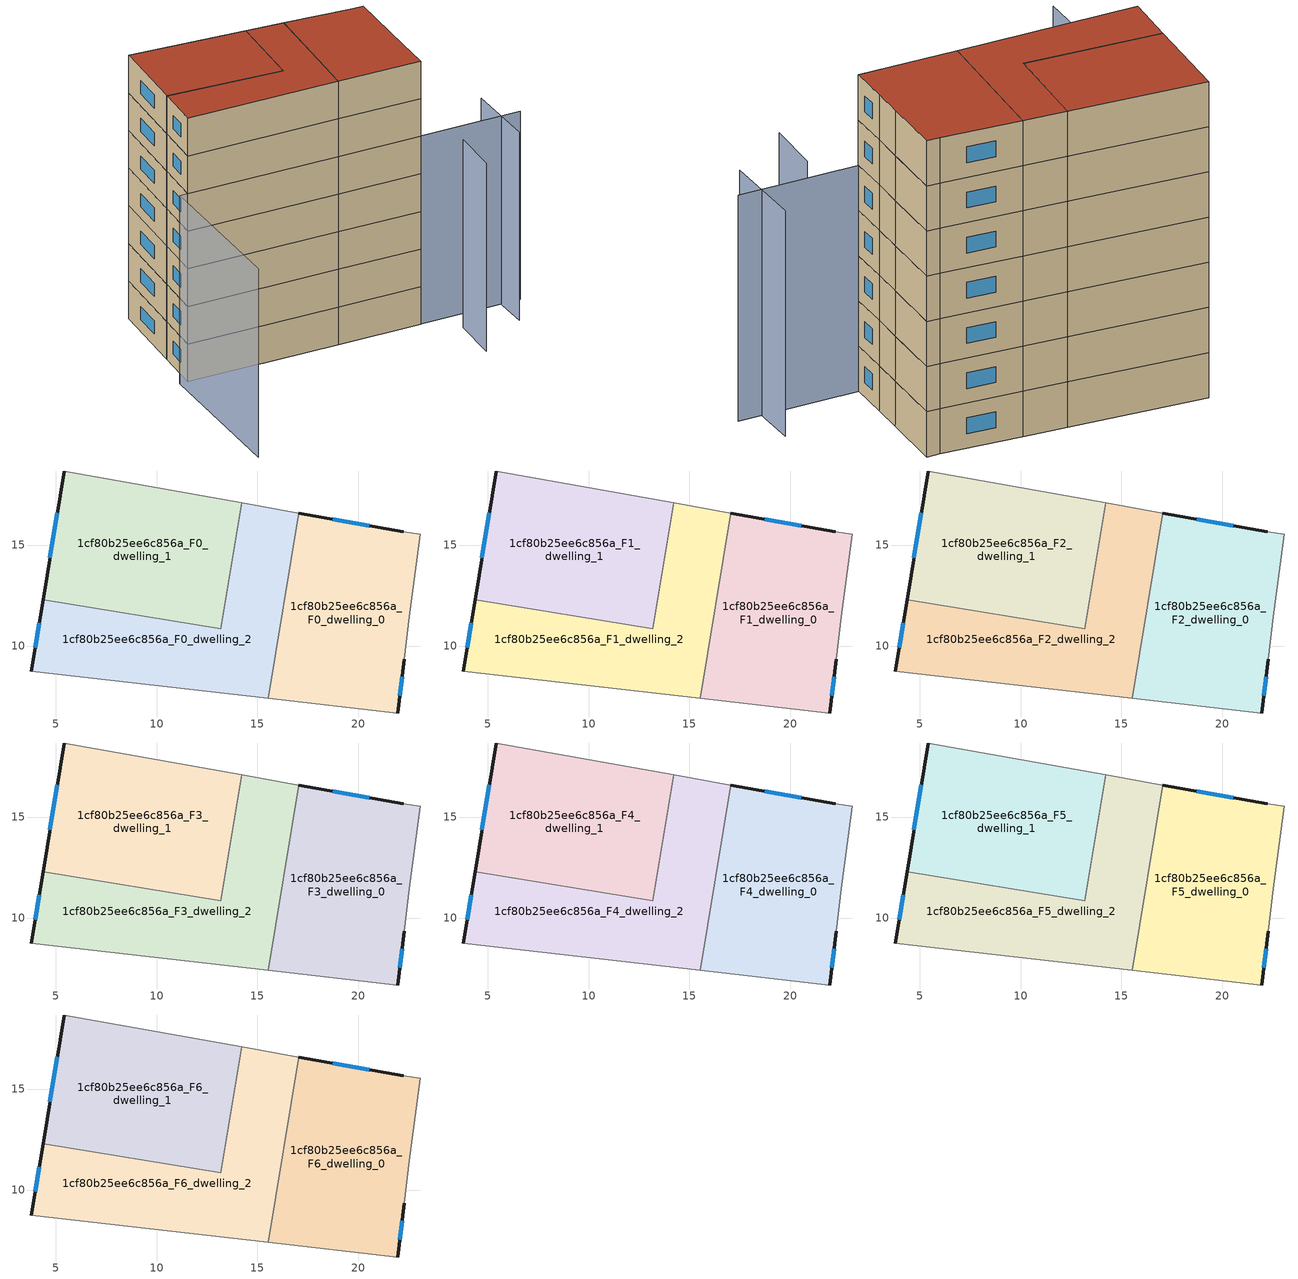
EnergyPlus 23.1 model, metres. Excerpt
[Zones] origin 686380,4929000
1cf80b25ee6c856a_F0_dwelling_0
 floor ground (EU_floor_Construction): 23.07,15.54 22.53,11.45 22.27,9.34 21.96,6.68 15.53,7.42 17.05,16.59 22.23,15.66 z0
 wall outside (EU_wall_Construction): 21.96,6.68 22.27,9.34 / 22.23,15.66 17.05,16.59 z0:3
 wall adiabatic (EU_wall_Construction): 22.27,9.34 22.53,11.45 23.07,15.54 22.23,15.66 / 15.53,7.42 21.96,6.68 z0:3
 wall to 1cf80b25ee6c856a_F0_dwelling_2 (EU_wall_Construction): 17.05,16.59 15.53,7.42 z0:3
 window (EU_Window_Construction): 22.06,7.55 22.17,8.48 / 20.54,15.96 18.73,16.29 z0.98:2.02
1cf80b25ee6c856a_F0_dwelling_1
 floor ground (EU_floor_Construction): 14.22,17.1 13.18,10.85 4.38,12.3 5.43,18.67 z0
 wall outside (EU_wall_Construction): 5.43,18.67 4.38,12.3 z0:3
 wall adiabatic (EU_wall_Construction): 14.22,17.1 5.43,18.67 z0:3
 wall to 1cf80b25ee6c856a_F0_dwelling_2 (EU_wall_Construction): 4.38,12.3 13.18,10.85 14.22,17.1 z0:3
 window (EU_Window_Construction): 5.09,16.6 4.72,14.37 z0.98:2.02
1cf80b25ee6c856a_F0_dwelling_2
 floor ground (EU_floor_Construction): 17.05,16.59 15.53,7.42 3.79,8.76 4.38,12.3 13.18,10.85 14.22,17.1 z0
 wall outside (EU_wall_Construction): 4.38,12.3 3.79,8.76 z0:3
 wall adiabatic (EU_wall_Construction): 17.05,16.59 14.22,17.1 / 3.79,8.76 15.53,7.42 z0:3
 window (EU_Window_Construction): 4.18,11.15 3.98,9.91 z0.98:2.02
1cf80b25ee6c856a_F1_dwelling_0
 floor to 1cf80b25ee6c856a_F0_dwelling_0 (EU_floor_Construction): 23.07,15.54 22.53,11.45 22.27,9.34 21.96,6.68 15.53,7.42 17.05,16.59 22.23,15.66 z3
 wall outside (EU_wall_Construction): 21.96,6.68 22.27,9.34 / 22.23,15.66 17.05,16.59 z3:6
 wall adiabatic (EU_wall_Construction): 22.27,9.34 22.53,11.45 23.07,15.54 22.23,15.66 / 15.53,7.42 21.96,6.68 z3:6
 wall to 1cf80b25ee6c856a_F1_dwelling_2 (EU_wall_Construction): 17.05,16.59 15.53,7.42 z3:6
 window (EU_Window_Construction): 22.06,7.55 22.17,8.48 / 20.54,15.96 18.73,16.29 z3.98:5.02
1cf80b25ee6c856a_F1_dwelling_1
 floor to 1cf80b25ee6c856a_F0_dwelling_1 (EU_floor_Construction): 14.22,17.1 13.18,10.85 4.38,12.3 5.43,18.67 z3
 wall outside (EU_wall_Construction): 5.43,18.67 4.38,12.3 z3:6
 wall adiabatic (EU_wall_Construction): 14.22,17.1 5.43,18.67 z3:6
 wall to 1cf80b25ee6c856a_F1_dwelling_2 (EU_wall_Construction): 4.38,12.3 13.18,10.85 14.22,17.1 z3:6
 window (EU_Window_Construction): 5.09,16.6 4.72,14.37 z3.98:5.02
1cf80b25ee6c856a_F1_dwelling_2
 floor to 1cf80b25ee6c856a_F0_dwelling_2 (EU_floor_Construction): 17.05,16.59 15.53,7.42 3.79,8.76 4.38,12.3 13.18,10.85 14.22,17.1 z3
 wall outside (EU_wall_Construction): 4.38,12.3 3.79,8.76 z3:6
 wall adiabatic (EU_wall_Construction): 17.05,16.59 14.22,17.1 / 3.79,8.76 15.53,7.42 z3:6
 window (EU_Window_Construction): 4.18,11.15 3.98,9.91 z3.98:5.02
1cf80b25ee6c856a_F2_dwelling_0
 floor to 1cf80b25ee6c856a_F1_dwelling_0 (EU_floor_Construction): 23.07,15.54 22.53,11.45 22.27,9.34 21.96,6.68 15.53,7.42 17.05,16.59 22.23,15.66 z6
 wall outside (EU_wall_Construction): 21.96,6.68 22.27,9.34 / 22.23,15.66 17.05,16.59 z6:9
 wall adiabatic (EU_wall_Construction): 22.27,9.34 22.53,11.45 23.07,15.54 22.23,15.66 / 15.53,7.42 21.96,6.68 z6:9
 wall to 1cf80b25ee6c856a_F2_dwelling_2 (EU_wall_Construction): 17.05,16.59 15.53,7.42 z6:9
 window (EU_Window_Construction): 22.06,7.55 22.17,8.48 / 20.54,15.96 18.73,16.29 z6.98:8.02
1cf80b25ee6c856a_F2_dwelling_1
 floor to 1cf80b25ee6c856a_F1_dwelling_1 (EU_floor_Construction): 14.22,17.1 13.18,10.85 4.38,12.3 5.43,18.67 z6
 wall outside (EU_wall_Construction): 5.43,18.67 4.38,12.3 z6:9
 wall adiabatic (EU_wall_Construction): 14.22,17.1 5.43,18.67 z6:9
 wall to 1cf80b25ee6c856a_F2_dwelling_2 (EU_wall_Construction): 4.38,12.3 13.18,10.85 14.22,17.1 z6:9
 window (EU_Window_Construction): 5.09,16.6 4.72,14.37 z6.98:8.02
1cf80b25ee6c856a_F2_dwelling_2
 floor to 1cf80b25ee6c856a_F1_dwelling_2 (EU_floor_Construction): 17.05,16.59 15.53,7.42 3.79,8.76 4.38,12.3 13.18,10.85 14.22,17.1 z6
 wall outside (EU_wall_Construction): 4.38,12.3 3.79,8.76 z6:9
 wall adiabatic (EU_wall_Construction): 17.05,16.59 14.22,17.1 / 3.79,8.76 15.53,7.42 z6:9
 window (EU_Window_Construction): 4.18,11.15 3.98,9.91 z6.98:8.02
1cf80b25ee6c856a_F3_dwelling_0
 floor to 1cf80b25ee6c856a_F2_dwelling_0 (EU_floor_Construction): 23.07,15.54 22.53,11.45 22.27,9.34 21.96,6.68 15.53,7.42 17.05,16.59 22.23,15.66 z9
 wall outside (EU_wall_Construction): 21.96,6.68 22.27,9.34 / 22.23,15.66 17.05,16.59 z9:12
 wall adiabatic (EU_wall_Construction): 22.27,9.34 22.53,11.45 23.07,15.54 22.23,15.66 / 15.53,7.42 21.96,6.68 z9:12
 wall to 1cf80b25ee6c856a_F3_dwelling_2 (EU_wall_Construction): 17.05,16.59 15.53,7.42 z9:12
 window (EU_Window_Construction): 22.06,7.55 22.17,8.48 / 20.54,15.96 18.73,16.29 z9.98:11.02
1cf80b25ee6c856a_F3_dwelling_1
 floor to 1cf80b25ee6c856a_F2_dwelling_1 (EU_floor_Construction): 14.22,17.1 13.18,10.85 4.38,12.3 5.43,18.67 z9
 wall outside (EU_wall_Construction): 5.43,18.67 4.38,12.3 z9:12
 wall adiabatic (EU_wall_Construction): 14.22,17.1 5.43,18.67 z9:12
 wall to 1cf80b25ee6c856a_F3_dwelling_2 (EU_wall_Construction): 4.38,12.3 13.18,10.85 14.22,17.1 z9:12
 window (EU_Window_Construction): 5.09,16.6 4.72,14.37 z9.98:11.02
1cf80b25ee6c856a_F3_dwelling_2
 floor to 1cf80b25ee6c856a_F2_dwelling_2 (EU_floor_Construction): 17.05,16.59 15.53,7.42 3.79,8.76 4.38,12.3 13.18,10.85 14.22,17.1 z9
 wall outside (EU_wall_Construction): 4.38,12.3 3.79,8.76 z9:12
 wall adiabatic (EU_wall_Construction): 17.05,16.59 14.22,17.1 / 3.79,8.76 15.53,7.42 z9:12
 window (EU_Window_Construction): 4.18,11.15 3.98,9.91 z9.98:11.02
1cf80b25ee6c856a_F4_dwelling_0
 floor to 1cf80b25ee6c856a_F3_dwelling_0 (EU_floor_Construction): 23.07,15.54 22.53,11.45 22.27,9.34 21.96,6.68 15.53,7.42 17.05,16.59 22.23,15.66 z12
 wall outside (EU_wall_Construction): 21.96,6.68 22.27,9.34 / 22.23,15.66 17.05,16.59 z12:15
 wall adiabatic (EU_wall_Construction): 22.27,9.34 22.53,11.45 23.07,15.54 22.23,15.66 / 15.53,7.42 21.96,6.68 z12:15
 wall to 1cf80b25ee6c856a_F4_dwelling_2 (EU_wall_Construction): 17.05,16.59 15.53,7.42 z12:15
 window (EU_Window_Construction): 22.06,7.55 22.17,8.48 / 20.54,15.96 18.73,16.29 z12.98:14.02
1cf80b25ee6c856a_F4_dwelling_1
 floor to 1cf80b25ee6c856a_F3_dwelling_1 (EU_floor_Construction): 14.22,17.1 13.18,10.85 4.38,12.3 5.43,18.67 z12
 wall outside (EU_wall_Construction): 5.43,18.67 4.38,12.3 z12:15
 wall adiabatic (EU_wall_Construction): 14.22,17.1 5.43,18.67 z12:15
 wall to 1cf80b25ee6c856a_F4_dwelling_2 (EU_wall_Construction): 4.38,12.3 13.18,10.85 14.22,17.1 z12:15
 window (EU_Window_Construction): 5.09,16.6 4.72,14.37 z12.98:14.02
1cf80b25ee6c856a_F4_dwelling_2
 floor to 1cf80b25ee6c856a_F3_dwelling_2 (EU_floor_Construction): 17.05,16.59 15.53,7.42 3.79,8.76 4.38,12.3 13.18,10.85 14.22,17.1 z12
 wall outside (EU_wall_Construction): 4.38,12.3 3.79,8.76 z12:15
 wall adiabatic (EU_wall_Construction): 17.05,16.59 14.22,17.1 / 3.79,8.76 15.53,7.42 z12:15
 window (EU_Window_Construction): 4.18,11.15 3.98,9.91 z12.98:14.02
1cf80b25ee6c856a_F5_dwelling_0
 floor to 1cf80b25ee6c856a_F4_dwelling_0 (EU_floor_Construction): 23.07,15.54 22.53,11.45 22.27,9.34 21.96,6.68 15.53,7.42 17.05,16.59 22.23,15.66 z15
 wall outside (EU_wall_Construction): 21.96,6.68 22.27,9.34 / 22.23,15.66 17.05,16.59 z15:18
 wall adiabatic (EU_wall_Construction): 22.27,9.34 22.53,11.45 23.07,15.54 22.23,15.66 / 15.53,7.42 21.96,6.68 z15:18
 wall to 1cf80b25ee6c856a_F5_dwelling_2 (EU_wall_Construction): 17.05,16.59 15.53,7.42 z15:18
 window (EU_Window_Construction): 22.06,7.55 22.17,8.48 / 20.54,15.96 18.73,16.29 z15.98:17.02
1cf80b25ee6c856a_F5_dwelling_1
 floor to 1cf80b25ee6c856a_F4_dwelling_1 (EU_floor_Construction): 14.22,17.1 13.18,10.85 4.38,12.3 5.43,18.67 z15
 wall outside (EU_wall_Construction): 5.43,18.67 4.38,12.3 z15:18
 wall adiabatic (EU_wall_Construction): 14.22,17.1 5.43,18.67 z15:18
 wall to 1cf80b25ee6c856a_F5_dwelling_2 (EU_wall_Construction): 4.38,12.3 13.18,10.85 14.22,17.1 z15:18
 window (EU_Window_Construction): 5.09,16.6 4.72,14.37 z15.98:17.02
1cf80b25ee6c856a_F5_dwelling_2
 floor to 1cf80b25ee6c856a_F4_dwelling_2 (EU_floor_Construction): 17.05,16.59 15.53,7.42 3.79,8.76 4.38,12.3 13.18,10.85 14.22,17.1 z15
 wall outside (EU_wall_Construction): 4.38,12.3 3.79,8.76 z15:18
 wall adiabatic (EU_wall_Construction): 17.05,16.59 14.22,17.1 / 3.79,8.76 15.53,7.42 z15:18
 window (EU_Window_Construction): 4.18,11.15 3.98,9.91 z15.98:17.02
1cf80b25ee6c856a_F6_dwelling_0
 floor to 1cf80b25ee6c856a_F5_dwelling_0 (EU_floor_Construction): 23.07,15.54 22.53,11.45 22.27,9.34 21.96,6.68 15.53,7.42 17.05,16.59 22.23,15.66 z18
 wall outside (EU_wall_Construction): 21.96,6.68 22.27,9.34 / 22.23,15.66 17.05,16.59 z18:21
 wall adiabatic (EU_wall_Construction): 22.27,9.34 22.53,11.45 23.07,15.54 22.23,15.66 / 15.53,7.42 21.96,6.68 z18:21
 wall to 1cf80b25ee6c856a_F6_dwelling_2 (EU_wall_Construction): 17.05,16.59 15.53,7.42 z18:21
 window (EU_Window_Construction): 22.06,7.55 22.17,8.48 / 20.54,15.96 18.73,16.29 z18.98:20.02
 roof outside (EU_roof_Construction): 21.96,6.68 22.27,9.34 22.53,11.45 23.07,15.54 22.23,15.66 17.05,16.59 15.53,7.42 z21
1cf80b25ee6c856a_F6_dwelling_1
 floor to 1cf80b25ee6c856a_F5_dwelling_1 (EU_floor_Construction): 14.22,17.1 13.18,10.85 4.38,12.3 5.43,18.67 z18
 wall outside (EU_wall_Construction): 5.43,18.67 4.38,12.3 z18:21
 wall adiabatic (EU_wall_Construction): 14.22,17.1 5.43,18.67 z18:21
 wall to 1cf80b25ee6c856a_F6_dwelling_2 (EU_wall_Construction): 4.38,12.3 13.18,10.85 14.22,17.1 z18:21
 window (EU_Window_Construction): 5.09,16.6 4.72,14.37 z18.98:20.02
 roof outside (EU_roof_Construction): 13.18,10.85 14.22,17.1 5.43,18.67 4.38,12.3 z21
1cf80b25ee6c856a_F6_dwelling_2
 floor to 1cf80b25ee6c856a_F5_dwelling_2 (EU_floor_Construction): 17.05,16.59 15.53,7.42 3.79,8.76 4.38,12.3 13.18,10.85 14.22,17.1 z18
 wall outside (EU_wall_Construction): 4.38,12.3 3.79,8.76 z18:21
 wall adiabatic (EU_wall_Construction): 17.05,16.59 14.22,17.1 / 3.79,8.76 15.53,7.42 z18:21
 window (EU_Window_Construction): 4.18,11.15 3.98,9.91 z18.98:20.02
 roof outside (EU_roof_Construction): 15.53,7.42 17.05,16.59 14.22,17.1 13.18,10.85 4.38,12.3 3.79,8.76 z21
shading: 23.61,0.87 24.17,4.64 / 1.83,-3.05 3.16,8.83 / 3.16,8.83 29.78,5.85 / 28.04,3.37 28.54,8.9 / 19.04,16.23 5.33,17.76 z0:15
[Building]
EU S2 Campaign: North Axis=0; Terrain=City; Solar Distribution=FullExterior
[Site:Location]
Bologna: Latitude=44.5; Longitude=11.25; Time Zone=1; Elevation=37
[SizingPeriod:WeatherFileDays]
AnnualSizingPeriod: Begin Month=1; Begin Day of Month=1; End Month=12; End Day of Month=31; Day of Week for Start Day=Monday; Use Weather File Daylight Saving Period=No; Use Weather File Rain and Snow Indicators=No
[MATERIAL]
EU_InternalMass_Material: Roughness=MediumRough; Thickness=0.1; Conductivity=1; Density=1800; Specific Heat=900; Thermal Absorptance=0.9; Solar Absorptance=0.7; Visible Absorptance=0.7
[MATERIAL:NOMASS] Roughness=MediumRough; Thermal Absorptance=0.9; Solar Absorptance=0.7; Visible Absorptance=0.7
Name | Thermal Resistance
EU_wall_NoMass | 0.905828
EU_roof_NoMass | 0.37593
EU_floor_NoMass | 0.67114
[WINDOWMATERIAL:SIMPLEGLAZINGSYSTEM]
EU_Window_SimpleGlazing: UFactor=4.52486; Solar Heat Gain Coefficient=0.85; Visible Transmittance=0.85
[CONSTRUCTION]
EU_wall_Construction: EU_wall_NoMass
EU_roof_Construction: EU_roof_NoMass
EU_floor_Construction: EU_floor_NoMass
EU_Window_Construction: EU_Window_SimpleGlazing
EU_InternalMass_Construction: EU_InternalMass_Material
[ZONE] Type=1; Multiplier=1; Ceiling Height=autocalculate; Floor Area=autocalculate; Part of Total Floor Area=Yes
Name | Volume
1cf80b25ee6c856a_F0_dwelling_0; 1cf80b25ee6c856a_F1_dwelling_0; 1cf80b25ee6c856a_F2_dwelling_0; 1cf80b25ee6c856a_F3_dwelling_0; 1cf80b25ee6c856a_F4_dwelling_0; 1cf80b25ee6c856a_F5_dwelling_0; 1cf80b25ee6c856a_F6_dwelling_0 | 171.231
1cf80b25ee6c856a_F0_dwelling_1; 1cf80b25ee6c856a_F1_dwelling_1; 1cf80b25ee6c856a_F2_dwelling_1; 1cf80b25ee6c856a_F3_dwelling_1; 1cf80b25ee6c856a_F4_dwelling_1; 1cf80b25ee6c856a_F5_dwelling_1; 1cf80b25ee6c856a_F6_dwelling_1 | 171.235
1cf80b25ee6c856a_F0_dwelling_2; 1cf80b25ee6c856a_F1_dwelling_2; 1cf80b25ee6c856a_F2_dwelling_2; 1cf80b25ee6c856a_F3_dwelling_2; 1cf80b25ee6c856a_F4_dwelling_2; 1cf80b25ee6c856a_F5_dwelling_2; 1cf80b25ee6c856a_F6_dwelling_2 | 171.212
[INTERNALMASS] Construction=EU_InternalMass_Construction
Name | Zone or ZoneList | Surface Area
1cf80b25ee6c856a_F0_dwelling_0_EU_InternalMass | 1cf80b25ee6c856a_F0_dwelling_0 | 57.0779
1cf80b25ee6c856a_F0_dwelling_1_EU_InternalMass | 1cf80b25ee6c856a_F0_dwelling_1 | 57.0775
1cf80b25ee6c856a_F0_dwelling_2_EU_InternalMass | 1cf80b25ee6c856a_F0_dwelling_2 | 57.0704
1cf80b25ee6c856a_F1_dwelling_0_EU_InternalMass | 1cf80b25ee6c856a_F1_dwelling_0 | 57.0779
1cf80b25ee6c856a_F1_dwelling_1_EU_InternalMass | 1cf80b25ee6c856a_F1_dwelling_1 | 57.0775
1cf80b25ee6c856a_F1_dwelling_2_EU_InternalMass | 1cf80b25ee6c856a_F1_dwelling_2 | 57.0704
1cf80b25ee6c856a_F2_dwelling_0_EU_InternalMass | 1cf80b25ee6c856a_F2_dwelling_0 | 57.0779
1cf80b25ee6c856a_F2_dwelling_1_EU_InternalMass | 1cf80b25ee6c856a_F2_dwelling_1 | 57.0775
1cf80b25ee6c856a_F2_dwelling_2_EU_InternalMass | 1cf80b25ee6c856a_F2_dwelling_2 | 57.0704
1cf80b25ee6c856a_F3_dwelling_0_EU_InternalMass | 1cf80b25ee6c856a_F3_dwelling_0 | 57.0779
1cf80b25ee6c856a_F3_dwelling_1_EU_InternalMass | 1cf80b25ee6c856a_F3_dwelling_1 | 57.0775
1cf80b25ee6c856a_F3_dwelling_2_EU_InternalMass | 1cf80b25ee6c856a_F3_dwelling_2 | 57.0704
1cf80b25ee6c856a_F4_dwelling_0_EU_InternalMass | 1cf80b25ee6c856a_F4_dwelling_0 | 57.0779
1cf80b25ee6c856a_F4_dwelling_1_EU_InternalMass | 1cf80b25ee6c856a_F4_dwelling_1 | 57.0775
1cf80b25ee6c856a_F4_dwelling_2_EU_InternalMass | 1cf80b25ee6c856a_F4_dwelling_2 | 57.0704
1cf80b25ee6c856a_F5_dwelling_0_EU_InternalMass | 1cf80b25ee6c856a_F5_dwelling_0 | 57.0779
1cf80b25ee6c856a_F5_dwelling_1_EU_InternalMass | 1cf80b25ee6c856a_F5_dwelling_1 | 57.0775
1cf80b25ee6c856a_F5_dwelling_2_EU_InternalMass | 1cf80b25ee6c856a_F5_dwelling_2 | 57.0704
1cf80b25ee6c856a_F6_dwelling_0_EU_InternalMass | 1cf80b25ee6c856a_F6_dwelling_0 | 57.0779
1cf80b25ee6c856a_F6_dwelling_1_EU_InternalMass | 1cf80b25ee6c856a_F6_dwelling_1 | 57.0775
1cf80b25ee6c856a_F6_dwelling_2_EU_InternalMass | 1cf80b25ee6c856a_F6_dwelling_2 | 57.0704
[OTHEREQUIPMENT] Fuel Type=Electricity; Design Level Calculation Method=Watts/Area; Power per Zone Floor Area=1; Fraction Latent=0; Fraction Radiant=0; Fraction Lost=0; Carbon Dioxide Generation Rate=0; EndUse Subcategory=EU_Step8_InternalGains
Name | Zone or ZoneList or Space or SpaceList | Schedule
EU_Step8_InternalGain_1cf80b25ee6c856a_F0_dwelling_0_f000 | 1cf80b25ee6c856a_F0_dwelling_0 | EU_Step8_GainSchedule_1cf80b25ee6c856a_F0_dwelling_0_f000
EU_Step8_InternalGain_1cf80b25ee6c856a_F0_dwelling_1_f000 | 1cf80b25ee6c856a_F0_dwelling_1 | EU_Step8_GainSchedule_1cf80b25ee6c856a_F0_dwelling_1_f000
EU_Step8_InternalGain_1cf80b25ee6c856a_F0_dwelling_2_f000 | 1cf80b25ee6c856a_F0_dwelling_2 | EU_Step8_GainSchedule_1cf80b25ee6c856a_F0_dwelling_2_f000
EU_Step8_InternalGain_1cf80b25ee6c856a_F1_dwelling_0_f000 | 1cf80b25ee6c856a_F1_dwelling_0 | EU_Step8_GainSchedule_1cf80b25ee6c856a_F1_dwelling_0_f000
EU_Step8_InternalGain_1cf80b25ee6c856a_F1_dwelling_1_f000 | 1cf80b25ee6c856a_F1_dwelling_1 | EU_Step8_GainSchedule_1cf80b25ee6c856a_F1_dwelling_1_f000
EU_Step8_InternalGain_1cf80b25ee6c856a_F1_dwelling_2_f000 | 1cf80b25ee6c856a_F1_dwelling_2 | EU_Step8_GainSchedule_1cf80b25ee6c856a_F1_dwelling_2_f000
EU_Step8_InternalGain_1cf80b25ee6c856a_F2_dwelling_0_f000 | 1cf80b25ee6c856a_F2_dwelling_0 | EU_Step8_GainSchedule_1cf80b25ee6c856a_F2_dwelling_0_f000
EU_Step8_InternalGain_1cf80b25ee6c856a_F2_dwelling_1_f000 | 1cf80b25ee6c856a_F2_dwelling_1 | EU_Step8_GainSchedule_1cf80b25ee6c856a_F2_dwelling_1_f000
EU_Step8_InternalGain_1cf80b25ee6c856a_F2_dwelling_2_f000 | 1cf80b25ee6c856a_F2_dwelling_2 | EU_Step8_GainSchedule_1cf80b25ee6c856a_F2_dwelling_2_f000
EU_Step8_InternalGain_1cf80b25ee6c856a_F3_dwelling_0_f000 | 1cf80b25ee6c856a_F3_dwelling_0 | EU_Step8_GainSchedule_1cf80b25ee6c856a_F3_dwelling_0_f000
EU_Step8_InternalGain_1cf80b25ee6c856a_F3_dwelling_1_f000 | 1cf80b25ee6c856a_F3_dwelling_1 | EU_Step8_GainSchedule_1cf80b25ee6c856a_F3_dwelling_1_f000
EU_Step8_InternalGain_1cf80b25ee6c856a_F3_dwelling_2_f000 | 1cf80b25ee6c856a_F3_dwelling_2 | EU_Step8_GainSchedule_1cf80b25ee6c856a_F3_dwelling_2_f000
EU_Step8_InternalGain_1cf80b25ee6c856a_F4_dwelling_0_f000 | 1cf80b25ee6c856a_F4_dwelling_0 | EU_Step8_GainSchedule_1cf80b25ee6c856a_F4_dwelling_0_f000
EU_Step8_InternalGain_1cf80b25ee6c856a_F4_dwelling_1_f000 | 1cf80b25ee6c856a_F4_dwelling_1 | EU_Step8_GainSchedule_1cf80b25ee6c856a_F4_dwelling_1_f000
EU_Step8_InternalGain_1cf80b25ee6c856a_F4_dwelling_2_f000 | 1cf80b25ee6c856a_F4_dwelling_2 | EU_Step8_GainSchedule_1cf80b25ee6c856a_F4_dwelling_2_f000
EU_Step8_InternalGain_1cf80b25ee6c856a_F5_dwelling_0_f000 | 1cf80b25ee6c856a_F5_dwelling_0 | EU_Step8_GainSchedule_1cf80b25ee6c856a_F5_dwelling_0_f000
EU_Step8_InternalGain_1cf80b25ee6c856a_F5_dwelling_1_f000 | 1cf80b25ee6c856a_F5_dwelling_1 | EU_Step8_GainSchedule_1cf80b25ee6c856a_F5_dwelling_1_f000
EU_Step8_InternalGain_1cf80b25ee6c856a_F5_dwelling_2_f000 | 1cf80b25ee6c856a_F5_dwelling_2 | EU_Step8_GainSchedule_1cf80b25ee6c856a_F5_dwelling_2_f000
EU_Step8_InternalGain_1cf80b25ee6c856a_F6_dwelling_0_f000 | 1cf80b25ee6c856a_F6_dwelling_0 | EU_Step8_GainSchedule_1cf80b25ee6c856a_F6_dwelling_0_f000
EU_Step8_InternalGain_1cf80b25ee6c856a_F6_dwelling_1_f000 | 1cf80b25ee6c856a_F6_dwelling_1 | EU_Step8_GainSchedule_1cf80b25ee6c856a_F6_dwelling_1_f000
EU_Step8_InternalGain_1cf80b25ee6c856a_F6_dwelling_2_f000 | 1cf80b25ee6c856a_F6_dwelling_2 | EU_Step8_GainSchedule_1cf80b25ee6c856a_F6_dwelling_2_f000
[ZONEVENTILATION:DESIGNFLOWRATE] Schedule=EU_AlwaysOn; Design Flow Rate Calculation Method=AirChanges/Hour; Air Changes per Hour=0.73129; Ventilation Type=Natural; Fan Pressure Rise=0; Fan Total Efficiency=1; Constant Term Coefficient=1; Temperature Term Coefficient=0; Velocity Term Coefficient=0; Velocity Squared Term Coefficient=0; Minimum Indoor Temperature=-100; Maximum Indoor Temperature=100; Delta Temperature=-100; Minimum Outdoor Temperature=-100; Maximum Outdoor Temperature=100; Maximum Wind Speed=40
Name | Zone or ZoneList or Space or SpaceList
EU_ConstantAir_1cf80b25ee6c856a_F0_dwelling_0 | 1cf80b25ee6c856a_F0_dwelling_0
EU_ConstantAir_1cf80b25ee6c856a_F0_dwelling_1 | 1cf80b25ee6c856a_F0_dwelling_1
EU_ConstantAir_1cf80b25ee6c856a_F0_dwelling_2 | 1cf80b25ee6c856a_F0_dwelling_2
EU_ConstantAir_1cf80b25ee6c856a_F1_dwelling_0 | 1cf80b25ee6c856a_F1_dwelling_0
EU_ConstantAir_1cf80b25ee6c856a_F1_dwelling_1 | 1cf80b25ee6c856a_F1_dwelling_1
EU_ConstantAir_1cf80b25ee6c856a_F1_dwelling_2 | 1cf80b25ee6c856a_F1_dwelling_2
EU_ConstantAir_1cf80b25ee6c856a_F2_dwelling_0 | 1cf80b25ee6c856a_F2_dwelling_0
EU_ConstantAir_1cf80b25ee6c856a_F2_dwelling_1 | 1cf80b25ee6c856a_F2_dwelling_1
EU_ConstantAir_1cf80b25ee6c856a_F2_dwelling_2 | 1cf80b25ee6c856a_F2_dwelling_2
EU_ConstantAir_1cf80b25ee6c856a_F3_dwelling_0 | 1cf80b25ee6c856a_F3_dwelling_0
EU_ConstantAir_1cf80b25ee6c856a_F3_dwelling_1 | 1cf80b25ee6c856a_F3_dwelling_1
EU_ConstantAir_1cf80b25ee6c856a_F3_dwelling_2 | 1cf80b25ee6c856a_F3_dwelling_2
EU_ConstantAir_1cf80b25ee6c856a_F4_dwelling_0 | 1cf80b25ee6c856a_F4_dwelling_0
EU_ConstantAir_1cf80b25ee6c856a_F4_dwelling_1 | 1cf80b25ee6c856a_F4_dwelling_1
EU_ConstantAir_1cf80b25ee6c856a_F4_dwelling_2 | 1cf80b25ee6c856a_F4_dwelling_2
EU_ConstantAir_1cf80b25ee6c856a_F5_dwelling_0 | 1cf80b25ee6c856a_F5_dwelling_0
EU_ConstantAir_1cf80b25ee6c856a_F5_dwelling_1 | 1cf80b25ee6c856a_F5_dwelling_1
EU_ConstantAir_1cf80b25ee6c856a_F5_dwelling_2 | 1cf80b25ee6c856a_F5_dwelling_2
EU_ConstantAir_1cf80b25ee6c856a_F6_dwelling_0 | 1cf80b25ee6c856a_F6_dwelling_0
EU_ConstantAir_1cf80b25ee6c856a_F6_dwelling_1 | 1cf80b25ee6c856a_F6_dwelling_1
EU_ConstantAir_1cf80b25ee6c856a_F6_dwelling_2 | 1cf80b25ee6c856a_F6_dwelling_2
[HVACTEMPLATE:THERMOSTAT] Constant Heating Setpoint=20; Constant Cooling Setpoint=50
EU_HeatOnly_1cf80b25ee6c856a_F0_dwelling_0; EU_HeatOnly_1cf80b25ee6c856a_F0_dwelling_1; EU_HeatOnly_1cf80b25ee6c856a_F0_dwelling_2; EU_HeatOnly_1cf80b25ee6c856a_F1_dwelling_0; EU_HeatOnly_1cf80b25ee6c856a_F1_dwelling_1; EU_HeatOnly_1cf80b25ee6c856a_F1_dwelling_2; EU_HeatOnly_1cf80b25ee6c856a_F2_dwelling_0; EU_HeatOnly_1cf80b25ee6c856a_F2_dwelling_1; EU_HeatOnly_1cf80b25ee6c856a_F2_dwelling_2; EU_HeatOnly_1cf80b25ee6c856a_F3_dwelling_0; EU_HeatOnly_1cf80b25ee6c856a_F3_dwelling_1; EU_HeatOnly_1cf80b25ee6c856a_F3_dwelling_2; EU_HeatOnly_1cf80b25ee6c856a_F4_dwelling_0; EU_HeatOnly_1cf80b25ee6c856a_F4_dwelling_1; EU_HeatOnly_1cf80b25ee6c856a_F4_dwelling_2; EU_HeatOnly_1cf80b25ee6c856a_F5_dwelling_0; EU_HeatOnly_1cf80b25ee6c856a_F5_dwelling_1; EU_HeatOnly_1cf80b25ee6c856a_F5_dwelling_2; EU_HeatOnly_1cf80b25ee6c856a_F6_dwelling_0; EU_HeatOnly_1cf80b25ee6c856a_F6_dwelling_1; EU_HeatOnly_1cf80b25ee6c856a_F6_dwelling_2
[HVACTEMPLATE:ZONE:IDEALLOADSAIRSYSTEM] System Availability Schedule=EU_AlwaysOn; Maximum Heating Supply Air Temperature=50; Minimum Cooling Supply Air Temperature=13; Maximum Heating Supply Air Humidity Ratio=0.0156; Minimum Cooling Supply Air Humidity Ratio=0.0077; Heating Limit=NoLimit; Cooling Limit=NoLimit; Heating Availability Schedule=EU_AlwaysOn; Cooling Availability Schedule=EU_CoolingOff; Dehumidification Control Type=ConstantSensibleHeatRatio; Cooling Sensible Heat Ratio=0.7; Dehumidification Setpoint=60; Humidification Control Type=None; Humidification Setpoint=30; Outdoor Air Method=None; Outdoor Air Flow Rate per Person=0.00944; Outdoor Air Flow Rate per Zone Floor Area=0; Outdoor Air Flow Rate per Zone=0; Demand Controlled Ventilation Type=None; Outdoor Air Economizer Type=NoEconomizer; Heat Recovery Type=None; Sensible Heat Recovery Effectiveness=0.7; Latent Heat Recovery Effectiveness=0.65
Name | Template Thermostat
1cf80b25ee6c856a_F0_dwelling_0 | EU_HeatOnly_1cf80b25ee6c856a_F0_dwelling_0
1cf80b25ee6c856a_F0_dwelling_1 | EU_HeatOnly_1cf80b25ee6c856a_F0_dwelling_1
1cf80b25ee6c856a_F0_dwelling_2 | EU_HeatOnly_1cf80b25ee6c856a_F0_dwelling_2
1cf80b25ee6c856a_F1_dwelling_0 | EU_HeatOnly_1cf80b25ee6c856a_F1_dwelling_0
1cf80b25ee6c856a_F1_dwelling_1 | EU_HeatOnly_1cf80b25ee6c856a_F1_dwelling_1
1cf80b25ee6c856a_F1_dwelling_2 | EU_HeatOnly_1cf80b25ee6c856a_F1_dwelling_2
1cf80b25ee6c856a_F2_dwelling_0 | EU_HeatOnly_1cf80b25ee6c856a_F2_dwelling_0
1cf80b25ee6c856a_F2_dwelling_1 | EU_HeatOnly_1cf80b25ee6c856a_F2_dwelling_1
1cf80b25ee6c856a_F2_dwelling_2 | EU_HeatOnly_1cf80b25ee6c856a_F2_dwelling_2
1cf80b25ee6c856a_F3_dwelling_0 | EU_HeatOnly_1cf80b25ee6c856a_F3_dwelling_0
1cf80b25ee6c856a_F3_dwelling_1 | EU_HeatOnly_1cf80b25ee6c856a_F3_dwelling_1
1cf80b25ee6c856a_F3_dwelling_2 | EU_HeatOnly_1cf80b25ee6c856a_F3_dwelling_2
1cf80b25ee6c856a_F4_dwelling_0 | EU_HeatOnly_1cf80b25ee6c856a_F4_dwelling_0
1cf80b25ee6c856a_F4_dwelling_1 | EU_HeatOnly_1cf80b25ee6c856a_F4_dwelling_1
1cf80b25ee6c856a_F4_dwelling_2 | EU_HeatOnly_1cf80b25ee6c856a_F4_dwelling_2
1cf80b25ee6c856a_F5_dwelling_0 | EU_HeatOnly_1cf80b25ee6c856a_F5_dwelling_0
1cf80b25ee6c856a_F5_dwelling_1 | EU_HeatOnly_1cf80b25ee6c856a_F5_dwelling_1
1cf80b25ee6c856a_F5_dwelling_2 | EU_HeatOnly_1cf80b25ee6c856a_F5_dwelling_2
1cf80b25ee6c856a_F6_dwelling_0 | EU_HeatOnly_1cf80b25ee6c856a_F6_dwelling_0
1cf80b25ee6c856a_F6_dwelling_1 | EU_HeatOnly_1cf80b25ee6c856a_F6_dwelling_1
1cf80b25ee6c856a_F6_dwelling_2 | EU_HeatOnly_1cf80b25ee6c856a_F6_dwelling_2
[SIZING:ZONE] Zone Cooling Design Supply Air Temperature Input Method=SupplyAirTemperature; Zone Cooling Design Supply Air Temperature=13; Zone Heating Design Supply Air Temperature Input Method=SupplyAirTemperature; Zone Heating Design Supply Air Temperature=50; Zone Cooling Design Supply Air Humidity Ratio=0.008; Zone Heating Design Supply Air Humidity Ratio=0.008; Cooling Design Air Flow Method=DesignDay; Cooling Design Air Flow Rate=0; Cooling Minimum Air Flow per Zone Floor Area=0.000762; Cooling Minimum Air Flow=0; Cooling Minimum Air Flow Fraction=0.2; Heating Design Air Flow Method=DesignDay; Heating Design Air Flow Rate=0; Heating Maximum Air Flow per Zone Floor Area=0.002032; Heating Maximum Air Flow=0.141576; Heating Maximum Air Flow Fraction=0.3; Account for Dedicated Outdoor Air System=No; Dedicated Outdoor Air System Control Strategy=NeutralSupplyAir; Dedicated Outdoor Air Low Setpoint Temperature for Design=autosize; Dedicated Outdoor Air High Setpoint Temperature for Design=autosize; Zone Load Sizing Method=Sensible Load Only No Latent Load; Zone Latent Cooling Design Supply Air Humidity Ratio Input Method=HumidityRatioDifference; Zone Cooling Design Supply Air Humidity Ratio Difference=0.005; Zone Latent Heating Design Supply Air Humidity Ratio Input Method=HumidityRatioDifference; Zone Humidification Design Supply Air Humidity Ratio Difference=0.005
1cf80b25ee6c856a_F0_dwelling_0; 1cf80b25ee6c856a_F0_dwelling_1; 1cf80b25ee6c856a_F0_dwelling_2; 1cf80b25ee6c856a_F1_dwelling_0; 1cf80b25ee6c856a_F1_dwelling_1; 1cf80b25ee6c856a_F1_dwelling_2; 1cf80b25ee6c856a_F2_dwelling_0; 1cf80b25ee6c856a_F2_dwelling_1; 1cf80b25ee6c856a_F2_dwelling_2; 1cf80b25ee6c856a_F3_dwelling_0; 1cf80b25ee6c856a_F3_dwelling_1; 1cf80b25ee6c856a_F3_dwelling_2; 1cf80b25ee6c856a_F4_dwelling_0; 1cf80b25ee6c856a_F4_dwelling_1; 1cf80b25ee6c856a_F4_dwelling_2; 1cf80b25ee6c856a_F5_dwelling_0; 1cf80b25ee6c856a_F5_dwelling_1; 1cf80b25ee6c856a_F5_dwelling_2; 1cf80b25ee6c856a_F6_dwelling_0; 1cf80b25ee6c856a_F6_dwelling_1; 1cf80b25ee6c856a_F6_dwelling_2
[SCHEDULE:CONSTANT]
Name | Hourly Value
EU_AlwaysOn | 1
EU_CoolingOff | 0
[SCHEDULE:FILE] Column Number=1; Rows to Skip at Top=0; Number of Hours of Data=8760; Column Separator=Comma; Interpolate to Timestep=No; Minutes per Item=60; Adjust Schedule for Daylight Savings=Yes
Name | File
EU_Step8_GainSchedule_1cf80b25ee6c856a_F0_dwelling_0_f000 | ../../schedules/1cf80b25ee6c856a/1cf80b25ee6c856a_F0_dwelling_0_f000_gain.csv
EU_Step8_GainSchedule_1cf80b25ee6c856a_F0_dwelling_1_f000 | ../../schedules/1cf80b25ee6c856a/1cf80b25ee6c856a_F0_dwelling_1_f000_gain.csv
EU_Step8_GainSchedule_1cf80b25ee6c856a_F0_dwelling_2_f000 | ../../schedules/1cf80b25ee6c856a/1cf80b25ee6c856a_F0_dwelling_2_f000_gain.csv
EU_Step8_GainSchedule_1cf80b25ee6c856a_F1_dwelling_0_f000 | ../../schedules/1cf80b25ee6c856a/1cf80b25ee6c856a_F1_dwelling_0_f000_gain.csv
EU_Step8_GainSchedule_1cf80b25ee6c856a_F1_dwelling_1_f000 | ../../schedules/1cf80b25ee6c856a/1cf80b25ee6c856a_F1_dwelling_1_f000_gain.csv
EU_Step8_GainSchedule_1cf80b25ee6c856a_F1_dwelling_2_f000 | ../../schedules/1cf80b25ee6c856a/1cf80b25ee6c856a_F1_dwelling_2_f000_gain.csv
EU_Step8_GainSchedule_1cf80b25ee6c856a_F2_dwelling_0_f000 | ../../schedules/1cf80b25ee6c856a/1cf80b25ee6c856a_F2_dwelling_0_f000_gain.csv
EU_Step8_GainSchedule_1cf80b25ee6c856a_F2_dwelling_1_f000 | ../../schedules/1cf80b25ee6c856a/1cf80b25ee6c856a_F2_dwelling_1_f000_gain.csv
EU_Step8_GainSchedule_1cf80b25ee6c856a_F2_dwelling_2_f000 | ../../schedules/1cf80b25ee6c856a/1cf80b25ee6c856a_F2_dwelling_2_f000_gain.csv
EU_Step8_GainSchedule_1cf80b25ee6c856a_F3_dwelling_0_f000 | ../../schedules/1cf80b25ee6c856a/1cf80b25ee6c856a_F3_dwelling_0_f000_gain.csv
EU_Step8_GainSchedule_1cf80b25ee6c856a_F3_dwelling_1_f000 | ../../schedules/1cf80b25ee6c856a/1cf80b25ee6c856a_F3_dwelling_1_f000_gain.csv
EU_Step8_GainSchedule_1cf80b25ee6c856a_F3_dwelling_2_f000 | ../../schedules/1cf80b25ee6c856a/1cf80b25ee6c856a_F3_dwelling_2_f000_gain.csv
EU_Step8_GainSchedule_1cf80b25ee6c856a_F4_dwelling_0_f000 | ../../schedules/1cf80b25ee6c856a/1cf80b25ee6c856a_F4_dwelling_0_f000_gain.csv
EU_Step8_GainSchedule_1cf80b25ee6c856a_F4_dwelling_1_f000 | ../../schedules/1cf80b25ee6c856a/1cf80b25ee6c856a_F4_dwelling_1_f000_gain.csv
EU_Step8_GainSchedule_1cf80b25ee6c856a_F4_dwelling_2_f000 | ../../schedules/1cf80b25ee6c856a/1cf80b25ee6c856a_F4_dwelling_2_f000_gain.csv
EU_Step8_GainSchedule_1cf80b25ee6c856a_F5_dwelling_0_f000 | ../../schedules/1cf80b25ee6c856a/1cf80b25ee6c856a_F5_dwelling_0_f000_gain.csv
EU_Step8_GainSchedule_1cf80b25ee6c856a_F5_dwelling_1_f000 | ../../schedules/1cf80b25ee6c856a/1cf80b25ee6c856a_F5_dwelling_1_f000_gain.csv
EU_Step8_GainSchedule_1cf80b25ee6c856a_F5_dwelling_2_f000 | ../../schedules/1cf80b25ee6c856a/1cf80b25ee6c856a_F5_dwelling_2_f000_gain.csv
EU_Step8_GainSchedule_1cf80b25ee6c856a_F6_dwelling_0_f000 | ../../schedules/1cf80b25ee6c856a/1cf80b25ee6c856a_F6_dwelling_0_f000_gain.csv
EU_Step8_GainSchedule_1cf80b25ee6c856a_F6_dwelling_1_f000 | ../../schedules/1cf80b25ee6c856a/1cf80b25ee6c856a_F6_dwelling_1_f000_gain.csv
EU_Step8_GainSchedule_1cf80b25ee6c856a_F6_dwelling_2_f000 | ../../schedules/1cf80b25ee6c856a/1cf80b25ee6c856a_F6_dwelling_2_f000_gain.csv
